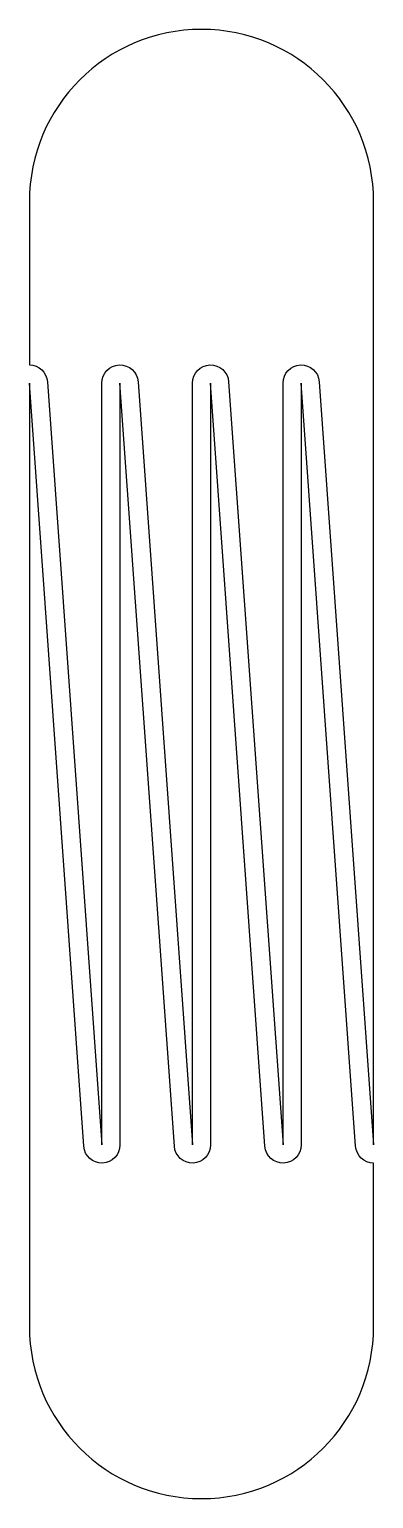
# Model space of a CAD drawing. Header units: millimetres. Extents: x -4.8 to 4.8, y -4.8 to 35.8.
import ezdxf

# ---------------------------------------------------------------- set-up
doc = ezdxf.new("R2010")
doc.units = ezdxf.units.MM
doc.header["$LTSCALE"] = 0.1
doc.layers.get('0').update_dxf_attribs({"lineweight": 25})

msp = doc.modelspace()

# ---------------------------------------------------------------- linework, layer by layer
for points in [[(4.75, 31, 1), (-4.75, 31), (-4.75, 26.5, -0.393496), (-4.251, 26.036), (-2.75, 5), (-2.75, 26, -0.964996), (-1.751, 26.036), (-0.25, 5), (-0.25, 26, -0.964996), (0.749, 26.036), (2.25, 5), (2.25, 26, -0.964996), (3.249, 26.036), (4.75, 5), (4.75, 26)], [(4.75, 0), (4.75, 4.5, -0.393496), (4.251, 4.964), (2.75, 26), (2.75, 5, -0.964996), (1.751, 4.964), (0.25, 26), (0.25, 5, -0.964996), (-0.749, 4.964), (-2.25, 26), (-2.25, 5, -0.964996), (-3.249, 4.964), (-4.75, 26), (-4.75, 5), (-4.75, 0, 1)]]:
    msp.add_lwpolyline(points, format="xyb", close=True)

doc.saveas('drawing.dxf')
